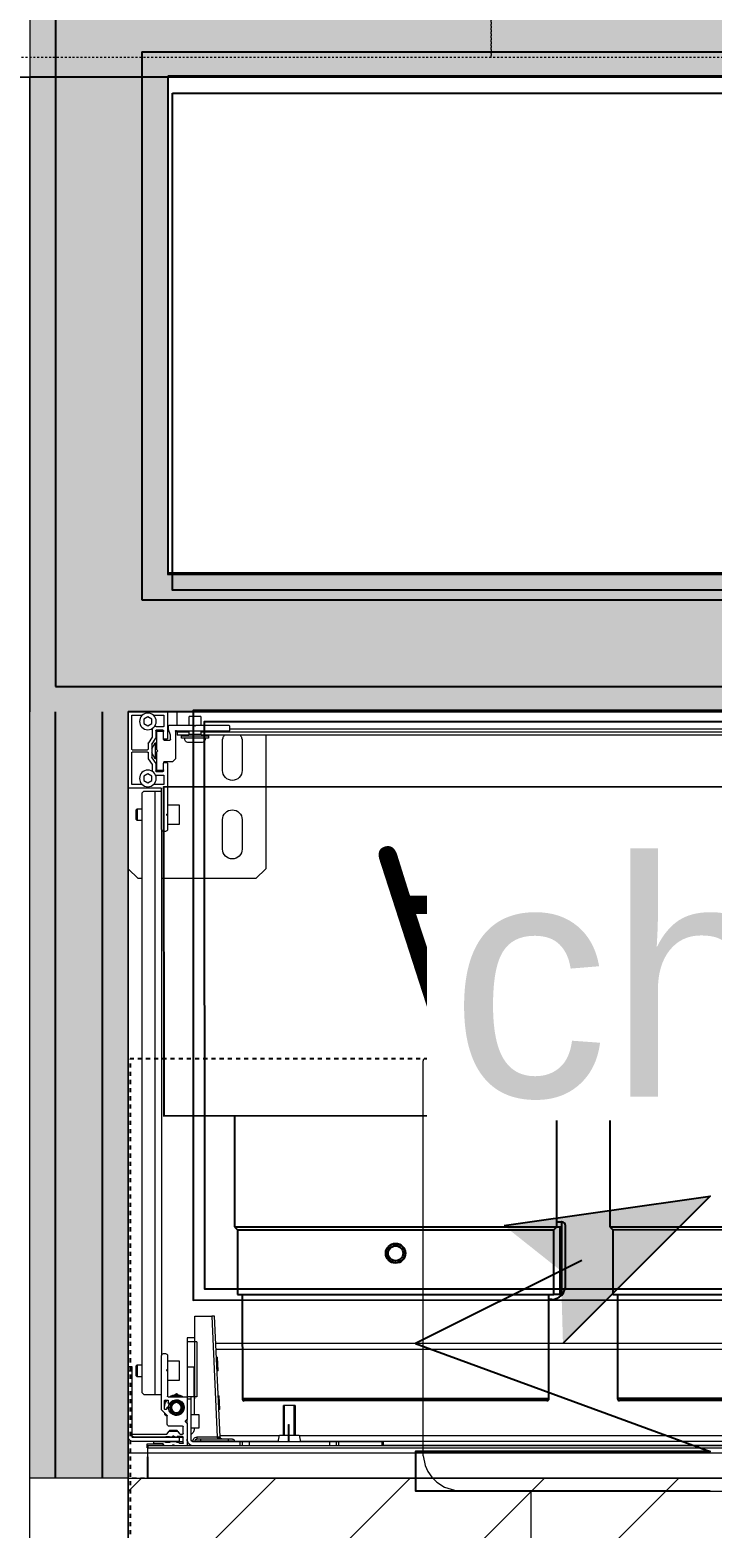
# Model space of a CAD drawing. Header units: centimetres. Extents: x 2191 to 12545, y -680 to 18662.
# Drawn here: x 8261.7 to 8296.4, y 9369.6 to 9445.8 of the extents above; entities that cross this region are included whole.
import ezdxf

# ---------------------------------------------------------------- set-up
doc = ezdxf.new("R2010")
doc.units = ezdxf.units.CM
for name, pattern in [('Style de ligne -1', [0.41664, 0.20828, -0.20836]), ('Style de ligne -13', [0.147638, 0.098425, -0.049213]), ('VW-01', [0.41656, 0.20828, -0.20828])]:
    doc.linetypes.add(name, pattern=pattern)
for name, color, linetype, lineweight in [('B AmÈnagement intÈrieur_Hatch', 7, 'Continuous', 5), ('F REMPLISSAGE-vert clair_Hatch', 7, 'Continuous', 5), ('F REMPLISSAGE-vert foncÈ_Hatch', 7, 'Continuous', 5), ('prlm-ELEC-CFO', 1, 'Continuous', 25)]:
    doc.layers.add(name, color=color, linetype=linetype, lineweight=lineweight)
for name, color, linetype in [('B Aménagement intérieur', 252, 'Continuous'), ('B Faux plafonds', 252, 'Continuous'), ('B Faux plafonds_Hatch', 252, 'Continuous'), ('B Général', 252, 'Continuous'), ('C ANNOTATIONS-prestations', 252, 'Continuous'), ('D SURFACES-shab', 252, 'Continuous'), ('F REMPLISSAGE-vert clair', 252, 'Continuous'), ('F REMPLISSAGE-vert foncé', 252, 'Continuous'), ('prlm-CHAUFF', 4, 'Continuous'), ('prlm-GT', 242, 'Continuous')]:
    doc.layers.add(name, color=color, linetype=linetype)
doc.styles.add('prlm-elec-cfo', font='comic.ttf', dxfattribs={"height": 12})
doc.styles.get("Standard").update_dxf_attribs({"font": 'isocp.shx', "height": 15})

# ---------------------------------------------------------------- blocks, each defined once
blk = doc.blocks.new('Gaine 150_70')
at = {"layer": 'B Général', "color": 7, "linetype": 'Continuous', "lineweight": 5}
blk.add_line((18.5, 36.305), (-69, 36.305), dxfattribs=at)
at = {"layer": 'B Général', "color": 7, "linetype": 'Continuous', "lineweight": 5, "flags": 128}
for points in [[(-70, 36.305), (19.5, 36.305), (19.5, -2.715), (-70, -2.715)], [(-70, -2.7), (-70, 36.3), (19.5, 36.3), (19.5, -2.7)]]:
    blk.add_lwpolyline(points, close=True, dxfattribs=at)
at = {"layer": 'C ANNOTATIONS-prestations'}
for p, q in [((-69, 36.305), (-69, 35.205)), ((75, -35), (-75, -35))]:
    blk.add_line(p, q, dxfattribs=at)
at = {"layer": 'C ANNOTATIONS-prestations', "lineweight": 5}
for p, q in [((-69, 35.205), (-69, 34.755)), ((-67.4, 34.435), (-69.75, 34.435)), ((-69.03, 34.755), (-69.03, 34.555)), ((-69, 34.755), (-69.03, 34.755)), ((-69.03, 34.555), (-68.23, 34.555)), ((-69, 34.655), (-69, 34.755)), ((-69, 34.755), (18.5, 34.755)), ((18.5, 34.655), (-69, 34.655)), ((-68.7, 34.525), (-68.7, 34.465)), ((-68.23, 34.555), (-68.67, 34.555)), ((-68.67, 34.435), (-68.135, 34.435)), ((-68.23, 34.555), (-68.23, 34.655)), ((-68.2, 34.625), (-68.2, 34.585)), ((-67.904, 34.485), (-68.076, 34.485)), ((-67.94, 34.485), (-67.901, 34.446)), ((-67.901, 34.446), (-67.868, 34.446)), ((-67.845, 34.435), (-67.56, 34.435)), ((-67.771, 34.655), (-67.721, 34.606)), ((-67.736, 34.62), (-67.664, 34.62)), ((-67.679, 34.606), (-67.629, 34.655)), ((-67.537, 34.446), (-67.499, 34.446)), ((-67.4, 34.485), (-67.501, 34.485)), ((-67.499, 34.446), (-67.46, 34.485)), ((-67.4, 34.505), (-67.4, 34.485)), ((-67.4, 34.435), (-67.2, 34.435)), ((-67.4, 34.235), (-67.4, 34.435)), ((-67.23, 34.535), (-67.37, 34.535)), ((-67.2, 34.505), (-67.2, 34.215)), ((-67, 34.625), (-67, 34.655)), ((-67, 33.517), (-67, 34.625)), ((-66.9, 34.55), (-66.9, 34.655)), ((-64.317, 34.455), (-66.65, 34.455)), ((-66.6, 34.405), (-66.6, 34.455)), ((-66.6, 34.405), (-66.3, 34.405)), ((-66.3, 34.455), (-66.3, 34.405)), ((-66.3, 34.405), (-64.9, 34.405)), ((-66.3, 34.405), (-66.3, 34.305)), ((-64.9, 34.405), (-64.9, 34.455)), ((-64.9, 34.405), (-64.6, 34.405)), ((-64.9, 34.405), (-64.9, 34.305)), ((-64.6, 34.455), (-64.6, 34.405)), ((-62.366, 34.435), (-64.6, 34.435)), ((-64.317, 34.455), (-64.317, 34.655)), ((-64.182, 34.455), (-64.317, 34.455)), ((-64.182, 34.655), (-64.182, 34.455)), ((-63.85, 34.455), (-64.182, 34.455)), ((-63.85, 34.455), (-63.85, 34.655)), ((-59.75, 34.455), (-63.85, 34.455)), ((-62.37, 34.455), (-62.3, 34.105)), ((-61.85, 34.455), (-61.85, 33.696)), ((-61.8, 34.455), (-61.8, 33.696)), ((-61.3, 34.105), (-61.23, 34.455)), ((-23.65, 34.435), (-61.234, 34.435)), ((-59.75, 34.455), (-59.75, 34.655)), ((-59.418, 34.455), (-59.75, 34.455)), ((-59.418, 34.455), (-59.418, 34.655)), ((-59.283, 34.455), (-59.418, 34.455)), ((-59.283, 34.655), (-59.283, 34.455)), ((-57.1, 34.455), (-59.283, 34.455)), ((-57.1, 34.455), (-57.1, 34.655)), ((-57, 34.455), (-57.1, 34.455)), ((-57, 34.655), (-57, 34.455)), ((-23.583, 34.635), (-57, 34.635)), ((-70, 34.185), (-70, 30.835)), ((-69.8, 34.185), (-69.8, 30.835)), ((-69.8, 34.105), (-69.8, 34.085)), ((-69.77, 34.055), (-68.041, 34.055)), ((-67.4, 34.235), (-69.75, 34.235)), ((-68.105, 34.205), (-69.7, 34.205)), ((-68.077, 34.185), (-67.903, 34.185)), ((-68.016, 34.042), (-67.929, 33.918)), ((-68.01, 33.555), (-68.01, 33.127)), ((-67.23, 33.655), (-67.91, 33.655)), ((-67.904, 33.905), (-67.496, 33.905)), ((-67.9, 34.235), (-67.9, 34.185)), ((-67.9, 33.905), (-67.9, 33.875)), ((-67.9, 33.875), (-67.5, 33.875)), ((-67.9, 33.875), (-67.88, 33.855)), ((-67.88, 33.855), (-67.52, 33.855)), ((-67.783, 34.205), (-67.875, 34.205)), ((-67.857, 34.185), (-67.857, 34.235)), ((-67.857, 33.855), (-67.857, 33.905)), ((-67.762, 34.196), (-67.721, 34.156)), ((-67.679, 34.156), (-67.638, 34.196)), ((-67.53, 34.205), (-67.617, 34.205)), ((-67.543, 34.185), (-67.543, 34.235)), ((-67.543, 33.855), (-67.543, 33.905)), ((-67.52, 33.855), (-67.5, 33.875)), ((-67.23, 34.185), (-67.502, 34.185)), ((-67.5, 34.185), (-67.5, 34.235)), ((-67.5, 33.875), (-67.5, 33.905)), ((-67.471, 33.918), (-67.384, 34.042)), ((-67.2, 34.235), (-67.4, 34.235)), ((-67.359, 34.055), (-67.23, 34.055)), ((-67.2, 34.025), (-67.2, 33.685)), ((-66.8, 34.305), (-66.8, 32.255)), ((-66.4, 33.755), (-66.8, 33.755)), ((-66.65, 33.755), (-66.65, 33.852)), ((-66.3, 34.305), (-66.5, 34.305)), ((-66.5, 34.205), (-66.5, 34.305)), ((-65.471, 34.205), (-66.5, 34.205)), ((-66.4, 33.055), (-66.4, 33.755)), ((-64.9, 34.305), (-66.3, 34.305)), ((-65.75, 28.055), (-65.471, 34.205)), ((-65.321, 34.198), (-65.6, 28.055)), ((-65.471, 34.205), (-65.47, 34.21)), ((-65.321, 34.198), (-65.471, 34.205)), ((-65.324, 34.135), (-62.306, 34.135)), ((-65.32, 34.21), (-65.321, 34.198)), ((-64.7, 34.305), (-64.9, 34.305)), ((-62.3, 34.105), (-61.85, 34.105)), ((-62.1, 34.105), (-62.1, 32.605)), ((-62.039, 34.105), (-62.039, 32.605)), ((-61.85, 33.696), (-61.8, 33.696)), ((-61.85, 33.696), (-61.85, 33.56)), ((-61.85, 33.56), (-61.8, 33.56)), ((-61.8, 34.105), (-61.3, 34.105)), ((-61.8, 33.696), (-61.8, 33.56)), ((-61.561, 34.105), (-61.561, 32.605)), ((-61.5, 32.605), (-61.5, 34.105)), ((-61.294, 34.135), (-23.75, 34.135)), ((-68.3, 32.813), (-68.3, 30.055)), ((-68.019, 33.106), (-68.291, 32.834)), ((-68.156, 33.055), (-68.056, 33.113)), ((-68.156, 32.969), (-68.156, 33.055)), ((-68.07, 32.805), (-68.12, 32.805)), ((-67.2, 32.899), (-67.2, 32.511)), ((-67.079, 33.426), (-67.009, 33.496)), ((-67.009, 33.314), (-67.079, 33.384)), ((-67, 33.517), (-67, 33.293)), ((-67, 32.185), (-67, 33.293)), ((-66.8, 33.055), (-66.4, 33.055)), ((-66.65, 32.155), (-66.65, 33.055)), ((-65.334, 32.803), (-65.384, 32.805)), ((-65.334, 32.803), (-65.366, 32.101)), ((-69.2, 32.035), (-69.3, 31.935)), ((-69.2, 32.035), (-68.65, 32.035)), ((-68.65, 32.035), (-68.3, 32.035)), ((-68.65, 1.335), (-68.65, 32.035)), ((-68.15, 32.775), (-68.15, 32.355)), ((-68.104, 32.325), (-68.15, 32.351)), ((-68.12, 32.325), (-67.99, 32.325)), ((-68.04, 32.735), (-68.04, 32.775)), ((-67.979, 32.705), (-68.01, 32.705)), ((-68, 30.867), (-68, 32.125)), ((-67.97, 32.155), (-67.03, 32.155)), ((-67.96, 32.355), (-67.96, 32.465)), ((-67.93, 32.495), (-67.907, 32.495)), ((-67.55, 32.005), (-67.65, 32.063)), ((-67.45, 32.063), (-67.55, 32.005)), ((-67, 32.255), (-66.8, 32.255)), ((-67, 32.155), (-67, 32.185)), ((-67, 30.655), (-67, 32.155)), ((-66.8, 32.155), (-67, 32.155)), ((-66.8, 32.255), (-66.8, 32.155)), ((-66.65, 32.155), (-66.8, 32.155)), ((-66.65, 32.257), (-66.61, 32.255)), ((-66.5, 32.155), (-66.65, 32.155)), ((-66.65, 32.155), (-66.65, 30.655)), ((-66.61, 32.255), (-66.601, 28.055)), ((-66.5, 29.355), (-66.5, 32.155)), ((-65.416, 32.104), (-65.366, 32.101)), ((-61.5, 32.605), (-62.1, 32.605)), ((-69.3, 1.435), (-69.3, 31.935)), ((-67.4, 31.335), (-68, 31.335)), ((-67.4, 30.335), (-67.4, 31.335)), ((-70, 30.635), (-70, 30.835)), ((-70, 30.835), (-69.8, 30.835)), ((-69.8, 30.635), (-70, 30.635)), ((-69.8, 30.835), (-69.8, 30.635)), ((-69.55, 31.135), (-69.6, 31.085)), ((-69.6, 31.085), (-69.6, 30.585)), ((-69.6, 30.585), (-69.55, 30.535)), ((-69.55, 30.535), (-69.55, 31.135)), ((-69.3, 31.135), (-69.55, 31.135)), ((-69.55, 30.535), (-69.3, 30.535)), ((-68.029, 30.826), (-68.009, 30.846)), ((-68.009, 30.764), (-68.029, 30.784)), ((-68, 30.743), (-68, 30.867)), ((-68, 30.055), (-68, 30.743)), ((-67, 29.355), (-67, 30.655)), ((-66.65, 30.655), (-67, 30.655)), ((-65.423, 30.841), (-65.473, 30.843)), ((-65.423, 30.841), (-65.455, 30.139)), ((-68.3, 3.285), (-68.3, 30.055)), ((-68.2, 29.955), (-68.1, 29.955)), ((-68, 30.335), (-67.4, 30.335)), ((-65.524, 29.735), (-23.925, 29.735)), ((-65.505, 30.142), (-65.455, 30.139)), ((-67, 29.155), (-67, 29.355)), ((-66.5, 29.355), (-67, 29.355)), ((-66.603, 29.155), (-67, 29.155)), ((-65.537, 29.435), (-23.925, 29.435)), ((-66.601, 28.055), (-65.75, 28.055)), ((-65.6, 28.055), (-65.75, 28.055)), ((-69.5, 5.785), (-70, 5.285)), ((-69.3, 5.785), (-69.5, 5.785)), ((-63.5, 5.785), (-68.3, 5.785)), ((-63, 5.285), (-63.5, 5.785)), ((-70, 5.285), (-70, 1.155)), ((-63, -1.515), (-63, 5.285)), ((-65.2, 4.285), (-65.2, 2.785)), ((-64.2, 2.785), (-64.2, 4.285)), ((-68.3, 3.285), (-68.3, 1.215)), ((-68.1, 3.385), (-68.2, 3.385)), ((-68, 2.585), (-68, 3.285)), ((-69.55, 2.835), (-69.6, 2.785)), ((-69.6, 2.785), (-69.6, 2.285)), ((-69.55, 2.235), (-69.55, 2.835)), ((-69.3, 2.835), (-69.55, 2.835)), ((-68.029, 2.556), (-68, 2.585)), ((-68, 2.485), (-68.029, 2.514)), ((-67.4, 3.035), (-68, 3.035)), ((-68, 2.485), (-68, 2.585)), ((-68, -0.085), (-68, 2.485)), ((-67.4, 2.035), (-67.4, 3.035)), ((-69.6, 2.285), (-69.55, 2.235)), ((-69.55, 2.235), (-69.3, 2.235)), ((-68, 2.035), (-67.4, 2.035)), ((-70, 1.155), (-70, -2.685)), ((-68.33, 1.185), (-69.97, 1.185)), ((-69.82, 0.975), (-69.82, -0.625)), ((-69.283, 1.005), (-69.79, 1.005)), ((-69.3, 1.435), (-69.2, 1.335)), ((-69.2, 1.335), (-68.65, 1.335)), ((-69.2, 0.8), (-69, 0.916)), ((-69.2, 0.57), (-69.2, 0.8)), ((-69, 0.916), (-68.8, 0.8)), ((-68.8, 0.8), (-68.8, 0.57)), ((-68.21, 1.005), (-68.717, 1.005)), ((-68.65, 1.335), (-68.3, 1.335)), ((-68.18, 0.545), (-68.18, 0.975)), ((-69, 0.454), (-69.2, 0.57)), ((-68.8, 0.57), (-69, 0.454)), ((-68.78, -0.001), (-68.78, 0.321)), ((-68.6, -0.065), (-68.6, 0.305)), ((-68.57, 0.335), (-68.23, 0.335)), ((-68.55, 0.255), (-68.55, -0.665)), ((-68.53, 0.515), (-68.21, 0.515)), ((-68.23, 0.285), (-68.52, 0.285)), ((-68.2, 0.305), (-68.2, -0.085)), ((-65.2, 0.285), (-65.2, -1.215)), ((-64.2, -1.215), (-64.2, 0.285)), ((-69.01, -0.655), (-69.79, -0.655)), ((-68.98, -0.311), (-68.785, -0.018)), ((-68.98, -0.625), (-68.98, -0.311)), ((-68.627, -0.315), (-68.8, -0.615)), ((-68.8, -1.056), (-68.8, -0.374)), ((-68.795, -0.357), (-68.6, -0.065)), ((-68.55, -0.392), (-68.671, -0.392)), ((-68.627, -1.115), (-68.627, -0.315)), ((-68.55, -0.315), (-68.627, -0.315)), ((-68.5, -0.715), (-68.55, -0.665)), ((-68.55, -0.765), (-68.5, -0.715)), ((-68.2, -0.135), (-68.2, -0.085)), ((-68.17, -0.115), (-68.03, -0.115)), ((-67.75, -0.165), (-68.17, -0.165)), ((-67.6, -0.315), (-67.75, -0.165)), ((-67.6, -1.715), (-67.6, -0.315)), ((-69.82, -0.805), (-69.82, -2.505)), ((-69.79, -0.775), (-69.01, -0.775)), ((-68.98, -1.11), (-68.98, -0.805)), ((-68.785, -1.412), (-68.975, -1.127)), ((-68.8, -0.815), (-68.627, -1.115)), ((-68.605, -1.357), (-68.795, -1.073)), ((-68.78, -1.851), (-68.78, -1.429)), ((-68.55, -1.038), (-68.671, -1.038)), ((-68.627, -1.115), (-68.55, -1.115)), ((-68.6, -1.735), (-68.6, -1.374)), ((-68.55, -0.765), (-68.55, -1.685)), ((-68.2, -1.345), (-68.2, -1.295)), ((-68.2, -1.345), (-68.2, -1.735)), ((-68.17, -1.265), (-67.88, -1.265)), ((-68.03, -1.315), (-68.17, -1.315)), ((-68, -2.685), (-68, -1.345)), ((-67.852, -1.52), (-67.948, -1.81)), ((-67.85, -1.295), (-67.85, -1.51)), ((-66.95, -1.515), (-67.5, -1.515)), ((-67.5, -1.665), (-67.5, -1.515)), ((-65.92, -1.365), (-67.28, -1.365)), ((-67.28, -1.365), (-67.28, -1.465)), ((-67.28, -1.465), (-67.28, -1.515)), ((-65.92, -1.465), (-67.28, -1.465)), ((-67, -1.465), (-66.9, -1.565)), ((-66.275, -1.135), (-66.925, -1.135)), ((-66.3, -1.565), (-66.2, -1.465)), ((15.75, -1.515), (-66.25, -1.515)), ((-65.92, -1.465), (-65.92, -1.365)), ((-65.92, -1.515), (-65.92, -1.465)), ((-69.2, -2.1), (-69, -1.984)), ((-69.2, -2.33), (-69.2, -2.1)), ((-69, -1.984), (-68.8, -2.1)), ((-68.8, -2.1), (-68.8, -2.33)), ((-68.23, -1.765), (-68.57, -1.765)), ((-68.21, -1.945), (-68.556, -1.945)), ((-68.52, -1.715), (-68.23, -1.715)), ((-68.18, -2.505), (-68.18, -1.975)), ((-67.95, -1.82), (-67.95, -1.985)), ((-67.92, -2.015), (-66.65, -2.015)), ((-64.88, -1.715), (-67.54, -1.715)), ((-66.9, -1.665), (-67.5, -1.665)), ((-67.5, -1.665), (-67.5, -1.715)), ((-67.5, -2.015), (-67.5, -2.715)), ((-66.9, -1.565), (-66.3, -1.565)), ((-66.9, -1.565), (-66.9, -1.715)), ((-66.9, -2.015), (-66.9, -2.465)), ((-66.65, -2.015), (-66.6, -1.965)), ((-66.6, -1.965), (-66.55, -2.015)), ((-66.55, -2.015), (-64.88, -2.015)), ((-66.3, -1.715), (-66.3, -1.565)), ((15.8, -1.665), (-66.3, -1.665)), ((-66.3, -2.465), (-66.3, -2.015)), ((-64.85, -1.985), (-64.85, -1.745)), ((14.35, -1.815), (-64.85, -1.815)), ((-70, -2.685), (-70, -2.715)), ((-70, -2.715), (-69.97, -2.715)), ((-69.97, -2.715), (-68.03, -2.715)), ((-69.79, -2.535), (-69.283, -2.535)), ((-69, -2.446), (-69.2, -2.33)), ((-68.8, -2.33), (-69, -2.446)), ((-68.717, -2.535), (-68.21, -2.535)), ((-68.03, -2.715), (-67.5, -2.715)), ((17, -2.715), (-67.5, -2.715)), ((-66.3, -2.465), (-66.9, -2.465))]:
    blk.add_line(p, q, dxfattribs=at)
at = {"layer": 'C ANNOTATIONS-prestations', "lineweight": 5, "flags": 128}
for points in [[(-69.75, 34.435, 0.198912), (-69.927, 34.362, 0.198912), (-70, 34.185)], [(-68.67, 34.555, 0.198912), (-68.691, 34.546, 0.198912), (-68.7, 34.525)], [(-68.7, 34.465, 0.198912), (-68.691, 34.444, 0.198912), (-68.67, 34.435)], [(-68.23, 34.555, 0.198912), (-68.209, 34.564, 0.198912), (-68.2, 34.585)], [(-68.17, 34.655, 0.198912), (-68.191, 34.646, 0.198912), (-68.2, 34.625)], [(-68.135, 34.435, 0.17724), (-68.116, 34.442, 0.17724), (-68.105, 34.46)], [(-68.076, 34.485, 0.17724), (-68.095, 34.478, 0.17724), (-68.105, 34.46)], [(-67.875, 34.46, 0.17724), (-67.885, 34.478, 0.17724), (-67.904, 34.485)], [(-67.9, 34.435, 0.013224), (-67.9, 34.44, 0.013224), (-67.901, 34.446)], [(-67.875, 34.46, 0.17724), (-67.864, 34.442, 0.17724), (-67.845, 34.435)], [(-67.721, 34.606, 0.198912), (-67.7, 34.597, 0.198912), (-67.679, 34.606)], [(-67.56, 34.435, 0.17724), (-67.541, 34.442, 0.17724), (-67.53, 34.46)], [(-67.501, 34.485, 0.17724), (-67.52, 34.478, 0.17724), (-67.53, 34.46)], [(-67.499, 34.446, 0.013224), (-67.5, 34.44, 0.013224), (-67.5, 34.435)], [(-67.37, 34.535, 0.198912), (-67.391, 34.526, 0.198912), (-67.4, 34.505)], [(-67.2, 34.505, 0.198912), (-67.209, 34.526, 0.198912), (-67.23, 34.535)], [(-67, 34.625, 0.198912), (-67.009, 34.646, 0.198912), (-67.03, 34.655)], [(-66.65, 34.655, 0.198912), (-66.897, 34.552, 0.198912), (-67, 34.305)], [(-66.65, 34.455, 0.198912), (-66.756, 34.411, 0.198912), (-66.8, 34.305)], [(-66.695, 34.448, 0.227222), (-66.656, 34.28, 0.227222), (-66.5, 34.205)], [(-66.6, 34.405, 0.198912), (-66.571, 34.334, 0.198912), (-66.5, 34.305)], [(-64.7, 34.305, 0.198912), (-64.629, 34.334, 0.198912), (-64.6, 34.405)], [(-69.75, 34.235, 0.198912), (-69.785, 34.22, 0.198912), (-69.8, 34.185)], [(-69.7, 34.205, 0.198912), (-69.771, 34.176, 0.198912), (-69.8, 34.105)], [(-69.8, 34.085, 0.198912), (-69.791, 34.064, 0.198912), (-69.77, 34.055)], [(-68.105, 34.205, 0.155096), (-68.094, 34.191, 0.155096), (-68.077, 34.185)], [(-68.016, 34.042, 0.120588), (-68.027, 34.052, 0.120588), (-68.041, 34.055)], [(-67.91, 33.655, 0.198912), (-67.981, 33.626, 0.198912), (-68.01, 33.555)], [(-67.929, 33.918, 0.120588), (-67.918, 33.908, 0.120588), (-67.904, 33.905)], [(-67.903, 34.185, 0.155096), (-67.886, 34.191, 0.155096), (-67.875, 34.205)], [(-67.762, 34.196, 0.098491), (-67.772, 34.203, 0.098491), (-67.783, 34.205)], [(-67.721, 34.156, 0.198912), (-67.7, 34.147, 0.198912), (-67.679, 34.156)], [(-67.617, 34.205, 0.098491), (-67.628, 34.203, 0.098491), (-67.638, 34.196)], [(-67.53, 34.205, 0.155096), (-67.519, 34.191, 0.155096), (-67.502, 34.185)], [(-67.496, 33.905, 0.120588), (-67.482, 33.908, 0.120588), (-67.471, 33.918)], [(-67.359, 34.055, 0.120588), (-67.373, 34.052, 0.120588), (-67.384, 34.042)], [(-67.23, 34.185, 0.198912), (-67.209, 34.194, 0.198912), (-67.2, 34.215)], [(-67.2, 34.025, 0.198912), (-67.209, 34.046, 0.198912), (-67.23, 34.055)], [(-67.23, 33.655, 0.198912), (-67.209, 33.664, 0.198912), (-67.2, 33.685)], [(-66.8, 34.087, 0.028434), (-66.763, 34.044, 0.028434), (-66.722, 34.005)], [(-66.65, 33.852, 0.109774), (-66.669, 33.936, 0.109774), (-66.722, 34.005)], [(-65.22, 34.305, 0.193016), (-65.289, 34.277, 0.193016), (-65.32, 34.21)], [(-68.291, 32.834, 0.098491), (-68.298, 32.824, 0.098491), (-68.3, 32.813)], [(-68.12, 32.805, 0.198912), (-68.141, 32.796, 0.198912), (-68.15, 32.775)], [(-68.143, 32.794, 0.018566), (-68.148, 32.75, 0.018566), (-68.15, 32.705)], [(-68.01, 33.164, 0.041018), (-68.079, 33.083, 0.041018), (-68.133, 32.992)], [(-68.04, 32.775, 0.198912), (-68.049, 32.796, 0.198912), (-68.07, 32.805)], [(-68.019, 33.106, 0.098491), (-68.012, 33.116, 0.098491), (-68.01, 33.127)], [(-67.882, 32.482, 0.366532), (-67.384, 32.341, 0.366532), (-67.164, 32.808, 0.366532), (-67.588, 33.103, 0.366532), (-67.949, 32.733)], [(-67.079, 33.426, 0.198912), (-67.088, 33.405, 0.198912), (-67.079, 33.384)], [(-67.009, 33.496, 0.098491), (-67.002, 33.506, 0.098491), (-67, 33.517)], [(-67, 33.293, 0.098491), (-67.002, 33.304, 0.098491), (-67.009, 33.314)], [(-68.15, 32.705, 0.085942), (-68.115, 32.503, 0.085942), (-68.014, 32.325)], [(-68.15, 32.455, 0.02871), (-68.117, 32.388, 0.02871), (-68.077, 32.325)], [(-68.15, 32.355, 0.198912), (-68.141, 32.334, 0.198912), (-68.12, 32.325)], [(-68.04, 32.735, 0.198912), (-68.031, 32.714, 0.198912), (-68.01, 32.705)], [(-67.97, 32.155, 0.198912), (-67.991, 32.146, 0.198912), (-68, 32.125)], [(-67.99, 32.325, 0.198912), (-67.969, 32.334, 0.198912), (-67.96, 32.355)], [(-67.979, 32.705, 0.189855), (-67.958, 32.713, 0.189855), (-67.949, 32.733)], [(-67.93, 32.495, 0.198912), (-67.951, 32.486, 0.198912), (-67.96, 32.465)], [(-67.949, 32.733, 0.008728), (-67.95, 32.719, 0.008728), (-67.95, 32.705)], [(-67.95, 32.705, 0.074153), (-67.933, 32.588, 0.074153), (-67.882, 32.482)], [(-67.882, 32.482, 0.122946), (-67.893, 32.491, 0.122946), (-67.907, 32.495)], [(-67.896, 32.155, 0.14145), (-67.55, 32.055, 0.14145), (-67.204, 32.155)], [(-67.79, 32.155, 0.103148), (-67.55, 32.105, 0.103148), (-67.31, 32.155)], [(-67.03, 32.155, 0.198912), (-67.009, 32.164, 0.198912), (-67, 32.185)], [(-68.029, 30.826, 0.198912), (-68.038, 30.805, 0.198912), (-68.029, 30.784)], [(-68.009, 30.846, 0.098491), (-68.002, 30.856, 0.098491), (-68, 30.867)], [(-68, 30.743, 0.098491), (-68.002, 30.754, 0.098491), (-68.009, 30.764)], [(-68.3, 30.055, 0.198912), (-68.271, 29.984, 0.198912), (-68.2, 29.955)], [(-68.1, 29.955, 0.198912), (-68.029, 29.984, 0.198912), (-68, 30.055)], [(-64.2, 4.285, 0.414214), (-64.7, 4.785, 0.414214), (-65.2, 4.285)], [(-68.2, 3.385, 0.198912), (-68.271, 3.356, 0.198912), (-68.3, 3.285)], [(-68, 3.285, 0.198912), (-68.029, 3.356, 0.198912), (-68.1, 3.385)], [(-68.029, 2.556, 0.198912), (-68.038, 2.535, 0.198912), (-68.029, 2.514)], [(-65.2, 2.785, 0.414214), (-64.7, 2.285, 0.414214), (-64.2, 2.785)], [(-69.97, 1.185, 0.198912), (-69.991, 1.176, 0.198912), (-70, 1.155)], [(-69.79, 1.005, 0.198912), (-69.811, 0.996, 0.198912), (-69.82, 0.975)], [(-69.28, 1.005, 0.01196), (-69.281, 1.005, 0.01196), (-69.283, 1.005)], [(-68.717, 1.005, 0.01196), (-68.719, 1.005, 0.01196), (-68.72, 1.005)], [(-68.33, 1.185, 0.198912), (-68.309, 1.194, 0.198912), (-68.3, 1.215)], [(-68.18, 0.975, 0.198912), (-68.189, 0.996, 0.198912), (-68.21, 1.005)], [(-64.2, 0.285, 0.414214), (-64.7, 0.785, 0.414214), (-65.2, 0.285)], [(-68.57, 0.335, 0.198912), (-68.591, 0.326, 0.198912), (-68.6, 0.305)], [(-68.599, 0.543, 0.095961), (-68.568, 0.522, 0.095961), (-68.53, 0.515)], [(-68.52, 0.285, 0.198912), (-68.541, 0.276, 0.198912), (-68.55, 0.255)], [(-68.2, 0.305, 0.198912), (-68.209, 0.326, 0.198912), (-68.23, 0.335)], [(-68.2, 0.255, 0.198912), (-68.209, 0.276, 0.198912), (-68.23, 0.285)], [(-68.21, 0.515, 0.198912), (-68.189, 0.524, 0.198912), (-68.18, 0.545)], [(-69.82, -0.625, 0.198912), (-69.811, -0.646, 0.198912), (-69.79, -0.655)], [(-69.01, -0.655, 0.198912), (-68.989, -0.646, 0.198912), (-68.98, -0.625)], [(-68.795, -0.357, 0.073633), (-68.799, -0.365, 0.073633), (-68.8, -0.374)], [(-68.785, -0.018, 0.073633), (-68.781, -0.01, 0.073633), (-68.78, -0.001)], [(-68.2, -0.085, 0.198912), (-68.191, -0.106, 0.198912), (-68.17, -0.115)], [(-68.2, -0.135, 0.198912), (-68.191, -0.156, 0.198912), (-68.17, -0.165)], [(-68.03, -0.115, 0.198912), (-68.009, -0.106, 0.198912), (-68, -0.085)], [(-69.79, -0.775, 0.198912), (-69.811, -0.784, 0.198912), (-69.82, -0.805)], [(-68.98, -0.805, 0.198912), (-68.989, -0.784, 0.198912), (-69.01, -0.775)], [(-68.98, -1.11, 0.073633), (-68.979, -1.119, 0.073633), (-68.975, -1.127)], [(-68.8, -1.056, 0.073633), (-68.799, -1.065, 0.073633), (-68.795, -1.073)], [(-68.78, -1.429, 0.073633), (-68.781, -1.42, 0.073633), (-68.785, -1.412)], [(-68.6, -1.374, 0.073633), (-68.601, -1.365, 0.073633), (-68.605, -1.357)], [(-68.17, -1.265, 0.198912), (-68.191, -1.274, 0.198912), (-68.2, -1.295)], [(-68.17, -1.315, 0.198912), (-68.191, -1.324, 0.198912), (-68.2, -1.345)], [(-68, -1.345, 0.198912), (-68.009, -1.324, 0.198912), (-68.03, -1.315)], [(-67.85, -1.295, 0.198912), (-67.859, -1.274, 0.198912), (-67.88, -1.265)], [(-67.852, -1.52, 0.040241), (-67.85, -1.515, 0.040241), (-67.85, -1.51)], [(-66.925, -1.135, 0.218554), (-67.077, -1.205, 0.218554), (-67.123, -1.365)], [(-67.123, -1.36, 0.003145), (-67.124, -1.362, 0.003145), (-67.124, -1.365)], [(-66.077, -1.365, 0.218554), (-66.123, -1.205, 0.218554), (-66.275, -1.135)], [(-66.076, -1.365, 0.003145), (-66.076, -1.362, 0.003145), (-66.077, -1.36)], [(-65.2, -1.215, 0.080612), (-65.174, -1.373, 0.080612), (-65.1, -1.515)], [(-64.3, -1.515, 0.080612), (-64.226, -1.373, 0.080612), (-64.2, -1.215)], [(-68.556, -1.945, 0.123554), (-68.604, -1.957, 0.123554), (-68.64, -1.99)], [(-68.6, -1.735, 0.198912), (-68.591, -1.756, 0.198912), (-68.57, -1.765)], [(-68.55, -1.685, 0.198912), (-68.541, -1.706, 0.198912), (-68.52, -1.715)], [(-68.23, -1.715, 0.198912), (-68.209, -1.706, 0.198912), (-68.2, -1.685)], [(-68.23, -1.765, 0.198912), (-68.209, -1.756, 0.198912), (-68.2, -1.735)], [(-68.18, -1.975, 0.198912), (-68.189, -1.954, 0.198912), (-68.21, -1.945)], [(-67.948, -1.81, 0.040241), (-67.95, -1.815, 0.040241), (-67.95, -1.82)], [(-67.95, -1.985, 0.198912), (-67.941, -2.006, 0.198912), (-67.92, -2.015)], [(-67.6, -1.715, 0.414214), (-67.57, -1.745, 0.414214), (-67.54, -1.715)], [(-64.85, -1.745, 0.198912), (-64.859, -1.724, 0.198912), (-64.88, -1.715)], [(-64.88, -2.015, 0.198912), (-64.859, -2.006, 0.198912), (-64.85, -1.985)], [(-70, -2.685, 0.198912), (-69.991, -2.706, 0.198912), (-69.97, -2.715)], [(-69.82, -2.505, 0.198912), (-69.811, -2.526, 0.198912), (-69.79, -2.535)], [(-69.283, -2.535, 0.01196), (-69.281, -2.535, 0.01196), (-69.28, -2.535)], [(-68.72, -2.535, 0.01196), (-68.719, -2.535, 0.01196), (-68.717, -2.535)], [(-68.21, -2.535, 0.198912), (-68.189, -2.526, 0.198912), (-68.18, -2.505)], [(-68.03, -2.715, 0.198912), (-68.009, -2.706, 0.198912), (-68, -2.685)]]:
    blk.add_lwpolyline(points, format="xyb", dxfattribs=at)
at = {"layer": 'C ANNOTATIONS-prestations', "lineweight": 5}
for centre, radius in [((-67.55, 32.705), 0.35), ((-67.55, 32.705), 0.3), ((-67.55, 32.705), 0.25), ((-69, 0.685), 0.425), ((-69, -2.215), 0.425)]:
    blk.add_circle(centre, radius, dxfattribs=at)
for points, knots in [([(-65.22, 34.305), (-65.254, 34.305), (-65.318, 34.298), (-65.367, 34.286), (-65.396, 34.276), (-65.421, 34.265), (-65.441, 34.252), (-65.453, 34.242), (-65.462, 34.232), (-65.469, 34.218), (-65.47, 34.211), (-65.47, 34.21), (-65.47, 34.21)], [0, 0, 0, 1, 2, 3, 4, 5, 6, 7, 8, 9, 9, 10, 10, 10]), ([(-65.47, 34.21), (-65.431, 34.208), (-65.38, 34.207), (-65.352, 34.207), (-65.333, 34.207), (-65.324, 34.208), (-65.322, 34.209), (-65.321, 34.209), (-65.32, 34.209), (-65.32, 34.209), (-65.32, 34.21)], [0, 0, 0, 1, 2, 3, 4, 5, 6, 7, 7, 8, 8, 8])]:
    blk.add_open_spline(points, degree=2, knots=knots, dxfattribs=at)
blk = doc.blocks.new('xi.uta-yzen-d')
at = {"layer": 'prlm-CHAUFF', "ltscale": 50}
for p, q in [((-20.9, 35.12), (-36.3, 35.12)), ((-1.8, 35.12), (-17.2, 35.12)), ((1.9, 35.12), (17.3, 35.12)), ((21, 35.12), (36.4, 35.12)), ((-36.4, 35.02), (-20.8, 35.02)), ((-36.4, 35.02), (-36.4, 29.72)), ((-20.8, 29.72), (-20.8, 35.02)), ((-17.3, 35.02), (-1.7, 35.02)), ((-17.3, 35.02), (-17.3, 29.72)), ((-1.7, 29.72), (-1.7, 35.02)), ((1.8, 35.02), (17.4, 35.02)), ((1.8, 35.02), (1.8, 29.72)), ((17.4, 29.72), (17.4, 35.02)), ((20.9, 35.02), (36.5, 35.02)), ((20.9, 35.02), (20.9, 29.72)), ((36.5, 29.72), (36.5, 35.02)), ((-36.55, 29.97), (-36.4, 29.97)), ((-17.45, 29.97), (-17.3, 29.97)), ((1.65, 29.97), (1.8, 29.97)), ((20.75, 29.97), (20.9, 29.97)), ((-37.25, 29.216), (-37.25, 26.22)), ((-37.056, 29.72), (-36.65, 29.72)), ((-37.056, 29.72), (-37.056, 26.02)), ((-37, 29.72), (-37, 26.27)), ((-36.98, 29.72), (-36.98, 26.27)), ((-20.55, 29.72), (-36.65, 29.72)), ((-36.65, 29.72), (-36.65, 26.42)), ((-20.55, 26.42), (-20.55, 29.72)), ((-18.15, 29.216), (-18.15, 26.22)), ((-17.956, 29.72), (-17.55, 29.72)), ((-17.956, 29.72), (-17.956, 26.02)), ((-17.9, 29.72), (-17.9, 26.27)), ((-17.88, 29.72), (-17.88, 26.27)), ((-1.45, 29.72), (-17.55, 29.72)), ((-17.55, 29.72), (-17.55, 26.42)), ((-1.45, 26.42), (-1.45, 29.72)), ((0.95, 29.216), (0.95, 26.22)), ((1.144, 29.72), (1.55, 29.72)), ((1.144, 29.72), (1.144, 26.02)), ((1.2, 29.72), (1.2, 26.27)), ((1.22, 29.72), (1.22, 26.27)), ((17.65, 29.72), (1.55, 29.72)), ((1.55, 29.72), (1.55, 26.42)), ((17.65, 26.42), (17.65, 29.72)), ((20.05, 29.216), (20.05, 26.22)), ((20.244, 29.72), (20.65, 29.72)), ((20.244, 29.72), (20.244, 26.02)), ((20.3, 29.72), (20.3, 26.27)), ((20.32, 29.72), (20.32, 26.27)), ((36.75, 29.72), (20.65, 29.72)), ((20.65, 29.72), (20.65, 26.42)), ((36.75, 26.42), (36.75, 29.72)), ((-37, 28.42), (-36.98, 28.42)), ((-17.9, 28.42), (-17.88, 28.42)), ((1.2, 28.42), (1.22, 28.42)), ((20.3, 28.42), (20.32, 28.42)), ((-36.98, 28.07), (-37, 28.07)), ((-37, 27.693), (-36.98, 27.693)), ((-17.88, 28.07), (-17.9, 28.07)), ((-17.9, 27.693), (-17.88, 27.693)), ((1.22, 28.07), (1.2, 28.07)), ((1.2, 27.693), (1.22, 27.693)), ((20.32, 28.07), (20.3, 28.07)), ((20.3, 27.693), (20.32, 27.693)), ((-36.98, 27.343), (-37, 27.343)), ((-37, 27.293), (-36.98, 27.293)), ((-36.98, 27.193), (-37, 27.193)), ((-17.88, 27.343), (-17.9, 27.343)), ((-17.9, 27.293), (-17.88, 27.293)), ((-17.88, 27.193), (-17.9, 27.193)), ((1.22, 27.343), (1.2, 27.343)), ((1.2, 27.293), (1.22, 27.293)), ((1.22, 27.193), (1.2, 27.193)), ((20.32, 27.343), (20.3, 27.343)), ((20.3, 27.293), (20.32, 27.293)), ((20.32, 27.193), (20.3, 27.193)), ((-36.8, 26.02), (-37.05, 26.02)), ((-36.98, 26.27), (-37, 26.27)), ((-36.8, 26.27), (-36.98, 26.27)), ((-36.65, 26.42), (-36.8, 26.27)), ((-20.4, 26.27), (-36.8, 26.27)), ((-36.8, 26.27), (-36.8, 20.62)), ((-20.55, 26.42), (-36.65, 26.42)), ((-20.4, 26.27), (-20.55, 26.42)), ((-20.4, 20.62), (-20.4, 26.27)), ((-17.7, 26.02), (-17.95, 26.02)), ((-17.88, 26.27), (-17.9, 26.27)), ((-17.7, 26.27), (-17.88, 26.27)), ((-17.55, 26.42), (-17.7, 26.27)), ((-1.3, 26.27), (-17.7, 26.27)), ((-17.7, 26.27), (-17.7, 20.62)), ((-1.45, 26.42), (-17.55, 26.42)), ((-1.3, 26.27), (-1.45, 26.42)), ((-1.3, 20.62), (-1.3, 26.27)), ((1.4, 26.02), (1.15, 26.02)), ((1.22, 26.27), (1.2, 26.27)), ((1.4, 26.27), (1.22, 26.27)), ((1.55, 26.42), (1.4, 26.27)), ((17.8, 26.27), (1.4, 26.27)), ((1.4, 26.27), (1.4, 20.62)), ((17.65, 26.42), (1.55, 26.42)), ((17.8, 26.27), (17.65, 26.42)), ((17.8, 20.62), (17.8, 26.27)), ((20.5, 26.02), (20.25, 26.02)), ((20.32, 26.27), (20.3, 26.27)), ((20.5, 26.27), (20.32, 26.27)), ((20.65, 26.42), (20.5, 26.27)), ((36.9, 26.27), (20.5, 26.27)), ((20.5, 26.27), (20.5, 20.62)), ((36.75, 26.42), (20.65, 26.42)), ((36.9, 26.27), (36.75, 26.42)), ((36.9, 20.62), (36.9, 26.27))]:
    blk.add_line(p, q, dxfattribs=at)
for points in [[(0, 30), (0, 0), (39, 0), (39, 30)], [(0.571, 29.429), (0.571, 0.571), (38.429, 0.571), (38.429, 29.429)], [(-40.5, 20.62), (-40.5, 3.9), (40.5, 3.9), (40.5, 20.62)]]:
    blk.add_lwpolyline(points, close=True, dxfattribs=at)
for centre, radius in [((-28.6, 27.62), 0.5), ((-28.6, 27.62), 0.48), ((-28.6, 27.62), 0.38), ((-9.5, 27.62), 0.5), ((-9.5, 27.62), 0.48), ((-9.5, 27.62), 0.38), ((9.6, 27.62), 0.5), ((9.6, 27.62), 0.48), ((9.6, 27.62), 0.38), ((28.7, 27.62), 0.5), ((28.7, 27.62), 0.48), ((28.7, 27.62), 0.38)]:
    blk.add_circle(centre, radius, dxfattribs=at)
for centre, radius, start, end in [((-36.3, 35.02), 0.1, 90, 180), ((-20.9, 35.02), 0.1, 0, 90), ((-17.2, 35.02), 0.1, 90, 180), ((-1.8, 35.02), 0.1, 0, 90), ((1.9, 35.02), 0.1, 90, 180), ((17.3, 35.02), 0.1, 0, 90), ((21, 35.02), 0.1, 90, 180), ((36.4, 35.02), 0.1, 0, 90), ((-36.475, 29.24), 0.776, 138.52479, 181.76751), ((-36.55, 29.27), 0.7, 90, 136.27309), ((-17.375, 29.24), 0.776, 138.52479, 181.76751), ((-17.45, 29.27), 0.7, 90, 136.27309), ((1.725, 29.24), 0.776, 138.52479, 181.76751), ((1.65, 29.27), 0.7, 90, 136.27309), ((20.825, 29.24), 0.776, 138.52479, 181.76751), ((20.75, 29.27), 0.7, 90, 136.27309), ((-37.05, 26.22), 0.2, 180, 268.32391), ((-37.05, 26.22), 0.2, 268.32391, 270), ((-17.95, 26.22), 0.2, 180, 268.32391), ((-17.95, 26.22), 0.2, 268.32391, 270), ((1.15, 26.22), 0.2, 180, 268.32391), ((1.15, 26.22), 0.2, 268.32391, 270), ((20.25, 26.22), 0.2, 180, 268.32391), ((20.25, 26.22), 0.2, 268.32391, 270)]:
    blk.add_arc(centre, radius, start, end, dxfattribs=at)
for centre, major_axis, ratio, start_param, end_param in [((-36.55, 28.959), (-0.45, 0), 0.974723, 5.983927, 6.283185), ((-17.45, 28.959), (-0.45, 0), 0.974723, 5.983927, 6.283185), ((1.65, 28.959), (-0.45, 0), 0.974723, 5.983927, 6.283185), ((20.75, 28.959), (-0.45, 0), 0.974723, 5.983927, 6.283185), ((-36.55, 28.603), (-0.45, 0), 0.974723, 5.983927, 6.283185), ((-35.75, 28.603), (-1.25, 0), 0.146694, 0, 0.179125), ((-17.45, 28.603), (-0.45, 0), 0.974723, 5.983927, 6.283185), ((-16.65, 28.603), (-1.25, 0), 0.146694, 0, 0.179125), ((1.65, 28.603), (-0.45, 0), 0.974723, 5.983927, 6.283185), ((2.45, 28.603), (-1.25, 0), 0.146694, 0, 0.179125), ((20.75, 28.603), (-0.45, 0), 0.974723, 5.983927, 6.283185), ((21.55, 28.603), (-1.25, 0), 0.146694, 0, 0.179125)]:
    blk.add_ellipse(centre, major_axis=major_axis, ratio=ratio, start_param=start_param, end_param=end_param, dxfattribs=at)
for points in [[(-36.982, 29.391), (-36.986, 29.379), (-36.989, 29.366), (-36.997, 29.324), (-37, 29.294), (-37, 29.265)], [(-17.882, 29.391), (-17.886, 29.379), (-17.889, 29.366), (-17.897, 29.324), (-17.9, 29.294), (-17.9, 29.265)], [(1.218, 29.391), (1.214, 29.379), (1.211, 29.366), (1.203, 29.324), (1.2, 29.294), (1.2, 29.265)], [(20.318, 29.391), (20.314, 29.379), (20.311, 29.366), (20.303, 29.324), (20.3, 29.294), (20.3, 29.265)]]:
    blk.add_open_spline(points, degree=3, knots=[0.8185803, 0.8185803, 0.8185803, 0.8185803, 0.875, 0.875, 1, 1, 1, 1], dxfattribs=at)
at = {"layer": 'prlm-CHAUFF', "ltscale": 50, "insert": (7.303, 16.894), "char_height": 10, "width": 139.79252, "attachment_point": 1}
blk.add_mtext('UTA', dxfattribs=at)
blk = doc.blocks.new('xi.CH')
at = {"layer": 'prlm-ELEC-CFO', "lineweight": 5}
blk.add_hatch(color=0, dxfattribs=at).paths.add_polyline_path([(-3, 6), (-0.103, 3.699), (0, 0), (7.5, 7.5)])
at = {"layer": 'prlm-ELEC-CFO', "color": 0}
for points in [[(-3, 6), (7.5, 7.5), (0, 0)], [(0.955, 4.227), (-7.5, 0), (7.5, -5.5), (-7.5, -5.5), (-7.5, -7.5), (7.5, -7.5)]]:
    blk.add_lwpolyline(points, dxfattribs=at)
blk = doc.blocks.new('200_wc-2')
at = {"layer": 'B Général', "color": 7, "linetype": 'Continuous', "lineweight": 5}
for p, q in [((-25, -20.1), (-25, 0)), ((-24.9, 0.1), (24.9, 0.1)), ((25, -20.1), (25, 0)), ((-19.5, -44.2), (-19.5, -21.9)), ((19.5, -44.2), (19.5, -21.9))]:
    blk.add_line(p, q, dxfattribs=at)
at = {"layer": 'B Général', "color": 7, "linetype": 'Continuous', "lineweight": 5, "flags": 128}
blk.add_lwpolyline([(-25, -20.1), (-24.9, -20.6), (-24.75, -20.9), (-24.55, -21.2), (-24.3, -21.45), (-23.9, -21.7), (-23.4, -21.85), (-23.15, -21.9), (23.25, -21.9), (23.55, -21.85), (23.9, -21.7), (24.2, -21.5), (24.45, -21.3), (24.65, -21.05), (24.8, -20.75), (24.9, -20.5), (24.95, -20.3), (25, -20.1)], dxfattribs=at)
for points in [[(-19.5, -44.199), (-19.5, -44.2, 0.036537), (-19.11, -49.53, 0.035337), (-17.941, -54.747), (-17.94, -54.75, 0.041299), (-16.221, -59.088), (-16.22, -59.09), (-16.217, -59.097, 0.041783), (-13.79, -63.08, 0.053503), (-10.774, -66.396), (-10.77, -66.4, 0.054816), (-7.122, -69.019), (-7.12, -69.02, 0.063755), (-3.68, -70.42), (-3.678, -70.421, 0.064897), (0, -70.9)], [(0, -70.9, 0.064897), (3.678, -70.421), (3.68, -70.42, 0.063726), (7.12, -69.02), (7.122, -69.019, 0.054816), (10.77, -66.4), (10.774, -66.396, 0.053503), (13.79, -63.08, 0.041783), (16.217, -59.097), (16.22, -59.09), (16.221, -59.088, 0.041299), (17.94, -54.75), (17.941, -54.747, 0.035337), (19.11, -49.53, 0.036556), (19.5, -44.2)]]:
    blk.add_lwpolyline(points, format="xyb", dxfattribs=at)
at = {"layer": 'B Général', "color": 7, "linetype": 'Continuous', "lineweight": 5}
for centre, start, end in [((-24.9, 0), 90, 180), ((24.9, 0), 0, 90)]:
    blk.add_arc(centre, 0.1, start, end, dxfattribs=at)
blk = doc.blocks.new('Groupe-126-1')
at = {"layer": 'B Général', "color": 154, "linetype": 'Style de ligne -1', "true_color": 0x0053a6, "flags": 128}
blk.add_lwpolyline([(-35.4, 7.6), (35.6, 7.6), (35.6, -32.4), (-35.4, -32.4)], close=True, dxfattribs=at)
at = {"layer": 'B Général', "xscale": -1, "rotation": 270}
blk.add_blockref('200_wc-2', (35.5, 7.5), dxfattribs=at)
blk = doc.blocks.new('WC-plan-PMR')
at = {"layer": 'B Général', "color": 7}
blk.add_blockref('Groupe-126-1', (0, 0), dxfattribs=at)

msp = doc.modelspace()

# ---------------------------------------------------------------- hatches: boundary and pattern name
at = {"layer": 'B Faux plafonds_Hatch', "linetype": 'Continuous', "lineweight": 5, "true_color": 0xaaaaaa}
h = msp.add_hatch(dxfattribs=at)
h.set_pattern_fill('F_P__SOFFITE', color=253, style=0, pattern_type=2)
h.set_pattern_definition([(45, (8117.074, 9290.181), (-3.52778, 3.30729), [])])
h.paths.add_polyline_path([(8137.531, 9301.491), (8137.531, 9301.492), (8107.375, 9301.492), (8107.378, 9175.487), (8161.684, 9175.487), (8161.684, 9150.508), (8228.684, 9150.508), (8228.684, 9120.503), (8291.689, 9120.503), (8291.689, 8891.508), (8411.689, 8891.508), (8411.689, 9372.115), (8266.688, 9372.115), (8266.684, 9301.491)])

# ---------------------------------------------------------------- linework, layer by layer
at = {"layer": 'B AmÈnagement intÈrieur_Hatch', "color": 9, "linetype": 'Continuous', "true_color": 0xc0dcc0}
for points in [[(8268.684, 9443.405), (8261.684, 9450.405), (8411.735, 9443.414), (8411.734, 9450.414)], [(8261.684, 9411.11), (8268.684, 9418.11), (8261.684, 9450.405), (8268.684, 9443.405)], [(8363.184, 9418.11), (8268.684, 9418.11), (8356.184, 9411.11), (8261.684, 9411.11)], [(8266.684, 9411.11), (8261.684, 9411.11), (8266.684, 9372.115), (8261.684, 9372.115)]]:
    msp.add_solid(points, dxfattribs=at)
at = {"layer": 'B Aménagement intérieur', "color": 98, "linetype": 'Continuous', "lineweight": 13, "true_color": 0x004400}
for p, q in [((8261.684, 9450.405), (8261.684, 9411.11)), ((8268.684, 9443.405), (8411.735, 9443.414)), ((8268.684, 9443.405), (8268.684, 9418.11)), ((8268.684, 9418.11), (8363.184, 9418.11)), ((8261.684, 9372.115), (8261.684, 9411.11)), ((8266.684, 9411.11), (8356.184, 9411.11)), ((8266.684, 9372.115), (8266.684, 9411.11)), ((8266.684, 9372.115), (8261.684, 9372.115))]:
    msp.add_line(p, q, dxfattribs=at)
at = {"layer": 'B Faux plafonds', "linetype": 'VW-01', "lineweight": 5, "flags": 128}
msp.add_lwpolyline([(8137.531, 9301.491), (8137.531, 9301.492), (8107.375, 9301.492), (8107.378, 9175.487), (8161.684, 9175.487), (8161.684, 9150.508), (8228.684, 9150.508), (8228.684, 9120.503), (8291.689, 9120.503), (8291.689, 8891.508), (8411.689, 8891.508), (8411.689, 9372.115), (8266.688, 9372.115), (8266.684, 9301.491)], close=True, dxfattribs=at)
at = {"layer": 'B Général', "color": 7, "linetype": 'Continuous', "lineweight": 5}
for p, q in [((8217.156, 9443.407), (8265.185, 9443.41)), ((8266.684, 9372.115), (8266.684, 9243.415))]:
    msp.add_line(p, q, dxfattribs=at)
at = {"layer": 'B Général', "color": 7, "linetype": 'Continuous', "lineweight": 13}
msp.add_line((8266.684, 9372.115), (8266.684, 9243.415), dxfattribs=at)
at = {"layer": 'B Général', "color": 7, "linetype": 'Style de ligne -13', "lineweight": 5, "flags": 128}
for points in [[(8285.156, 9450.417), (8285.156, 9444.417), (8225.156, 9444.417), (8225.156, 9450.417)], [(8345.156, 9450.417), (8345.156, 9444.417), (8285.156, 9444.417), (8285.156, 9450.417)]]:
    msp.add_lwpolyline(points, dxfattribs=at)
at = {"layer": 'D SURFACES-shab', "color": 1, "lineweight": 18, "true_color": 0xff0000, "flags": 128}
for points in [[(8261.684, 9306.499), (8261.684, 9443.407), (8217.156, 9443.407), (8217.156, 9510.417), (8222.156, 9510.417), (8222.156, 9450.413), (8405.689, 9450.413), (8405.689, 9692.417), (7821.378, 9692.417), (7821.378, 9306.499)], [(8266.684, 9373.413), (8411.684, 9373.413), (8411.684, 9243.415), (8266.684, 9243.415)]]:
    msp.add_lwpolyline(points, close=True, dxfattribs=at)
at = {"layer": 'F REMPLISSAGE-vert clair'}
for p, q in [((8262.984, 9449.105), (8262.984, 9412.41)), ((8267.384, 9444.705), (8411.734, 9444.714)), ((8267.384, 9444.705), (8267.384, 9416.81)), ((8267.384, 9416.81), (8361.884, 9416.81)), ((8262.984, 9412.41), (8357.484, 9412.41)), ((8262.984, 9372.115), (8262.984, 9411.11)), ((8265.384, 9372.115), (8265.384, 9411.11))]:
    msp.add_line(p, q, dxfattribs=at)
at = {"layer": 'F REMPLISSAGE-vert clair_Hatch', "color": 9, "linetype": 'Continuous', "true_color": 0xc0dcc0}
for points in [[(8262.984, 9449.105), (8267.384, 9444.705), (8411.734, 9449.114), (8411.734, 9444.714)], [(8262.984, 9412.41), (8267.384, 9416.81), (8262.984, 9449.105), (8267.384, 9444.705)], [(8361.884, 9416.81), (8267.384, 9416.81), (8357.484, 9412.41), (8262.984, 9412.41)], [(8265.384, 9411.11), (8262.984, 9411.11), (8265.384, 9372.115), (8262.984, 9372.115)]]:
    msp.add_solid(points, dxfattribs=at)
at = {"layer": 'F REMPLISSAGE-vert foncÈ_Hatch', "color": 54, "linetype": 'Continuous', "true_color": 0x99aa00}
for points in [[(8261.684, 9411.11), (8262.984, 9412.41), (8261.684, 9450.405), (8262.984, 9449.105)], [(8267.384, 9444.705), (8268.684, 9443.405), (8411.734, 9444.714), (8411.735, 9443.414)], [(8267.384, 9416.81), (8268.684, 9418.11), (8267.384, 9444.705), (8268.684, 9443.405)], [(8363.184, 9418.11), (8268.684, 9418.11), (8361.884, 9416.81), (8267.384, 9416.81)], [(8357.484, 9412.41), (8262.984, 9412.41), (8356.184, 9411.11), (8261.684, 9411.11)], [(8262.984, 9411.11), (8261.684, 9411.11), (8262.984, 9372.115), (8261.684, 9372.115)], [(8266.684, 9411.11), (8265.384, 9411.11), (8266.684, 9372.115), (8265.384, 9372.115)]]:
    msp.add_solid(points, dxfattribs=at)
at = {"layer": 'F REMPLISSAGE-vert foncé', "color": 98, "linetype": 'Continuous', "lineweight": 13, "true_color": 0x004400}
for p, q in [((8261.684, 9450.405), (8261.684, 9411.11)), ((8268.684, 9443.405), (8411.735, 9443.414)), ((8268.684, 9443.405), (8268.684, 9418.11)), ((8268.684, 9418.11), (8363.184, 9418.11)), ((8261.684, 9372.115), (8261.684, 9411.11)), ((8266.684, 9411.11), (8356.184, 9411.11)), ((8266.684, 9372.115), (8266.684, 9411.11))]:
    msp.add_line(p, q, dxfattribs=at)
at = {"layer": 'F REMPLISSAGE-vert foncé'}
for p, q in [((8262.984, 9449.105), (8262.984, 9412.41)), ((8267.384, 9444.705), (8411.734, 9444.714)), ((8267.384, 9444.705), (8267.384, 9416.81)), ((8267.384, 9416.81), (8361.884, 9416.81)), ((8262.984, 9412.41), (8357.484, 9412.41)), ((8262.984, 9372.115), (8262.984, 9411.11)), ((8265.384, 9372.115), (8265.384, 9411.11))]:
    msp.add_line(p, q, dxfattribs=at)
at = {"layer": 'prlm-GT'}
msp.add_lwpolyline([(8268.722, 9443.479), (8411.722, 9443.479), (8411.415, 9379.179), (8363.222, 9379.174), (8363.222, 9418.179), (8268.722, 9418.179)], close=True, dxfattribs=at)

# ---------------------------------------------------------------- block references
at = {"layer": 'B Aménagement intérieur', "color": 7, "xscale": -1}
for name, p, rotation in [('Gaine 150_70', (8336.684, 9408.415), 180), ('WC-plan-PMR', (8299.189, 9357.86), 270)]:
    msp.add_blockref(name, p, dxfattribs=dict(at, rotation=rotation))
at = {"layer": 'prlm-CHAUFF', "rotation": 180.0092038277529}
msp.add_blockref('xi.uta-yzen-d', (8308.987, 9411.186), dxfattribs=at)
at = {"layer": 'prlm-ELEC-CFO'}
msp.add_blockref('xi.CH', (8288.81, 9378.971), dxfattribs=at)

# ---------------------------------------------------------------- next in the draw order: texts
at = {"layer": 'prlm-ELEC-CFO', "lineweight": 20, "insert": (8291.571, 9397.449), "char_height": 12, "attachment_point": 5, "line_spacing_factor": 0.8, "style": 'prlm-elec-cfo', "bg_fill": 3, "box_fill_scale": 1.1, "bg_fill_color": 256, "bg_fill_transparency": 0}
msp.add_mtext('ch', dxfattribs=at)

# ---------------------------------------------------------------- next in the draw order: linework, layer by layer
at = {"layer": 'prlm-GT'}
msp.add_lwpolyline([(8268.935, 9442.6), (8411.935, 9442.6), (8411.628, 9378.3), (8363.435, 9378.296), (8363.435, 9417.3), (8268.935, 9417.3)], close=True, dxfattribs=at)

doc.saveas('drawing.dxf')
